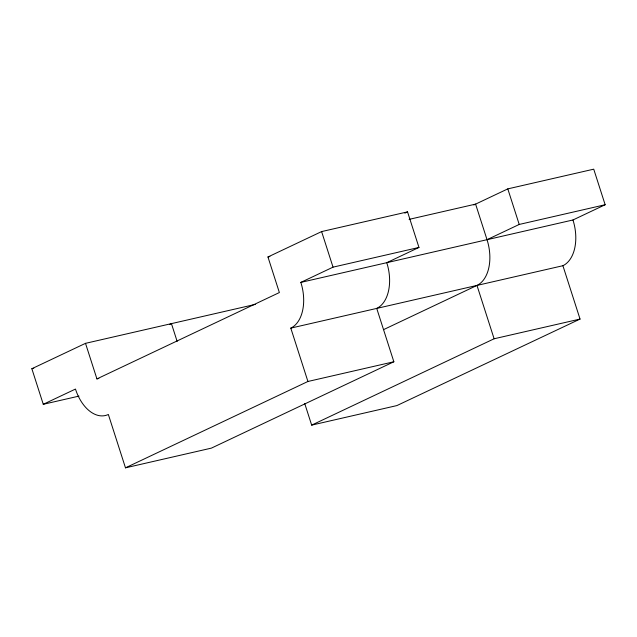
<?xml version="1.0" encoding="UTF-8"?>
<svg xmlns="http://www.w3.org/2000/svg" width="637" height="637" viewBox="0 0 637 637"><rect width="100%" height="100%" fill="white"/><g stroke="black" fill="none" stroke-linecap="round" stroke-linejoin="round"><path stroke-width="0.96" d="M78.996 396.11L43.268 404.296L31.85 368.727L85.509 343.335L255.31 304.39M85.509 343.335L96.928 378.904L279.372 292.55L267.954 256.974L321.613 231.581L407.545 211.874L418.963 247.443L386.77 262.683A37.575 23.41 77.1 0 1 376.73 308.412L393.857 361.768L211.412 448.122L125.481 467.829L108.354 414.472A37.575 23.41 77.1 0 1 75.469 389.064L43.268 404.296M169.649 324.472L171.441 323.628L177.15 341.408M404.861 213.14L407.545 211.874M125.481 467.829L307.926 381.475L290.798 328.119A37.575 23.41 77.1 0 0 300.839 282.39L333.032 267.15L418.963 247.443M473.817 204.963L507.8 188.878L593.732 169.171L605.15 204.74L572.958 219.98L300.839 282.39M304.749 403.595L311.668 425.126L494.113 338.773L476.978 285.416A37.575 23.41 77.1 0 0 487.026 239.687L519.219 224.447L605.15 204.74M383.514 329.655L476.978 285.416M572.958 219.98A37.575 23.41 77.1 0 1 562.909 265.709L580.044 319.065L396.899 405.578L311.668 425.126M409.089 219.375L475.6 204.119L487.026 239.687M267.954 256.974L269.889 256.536M31.85 368.727L33.785 368.29M290.798 328.119L562.909 265.709M96.928 378.904L98.862 378.458M307.926 381.475L393.857 361.768M494.113 338.773L580.044 319.065M507.8 188.878L519.219 224.447M321.613 231.581L333.032 267.15"/></g></svg>
